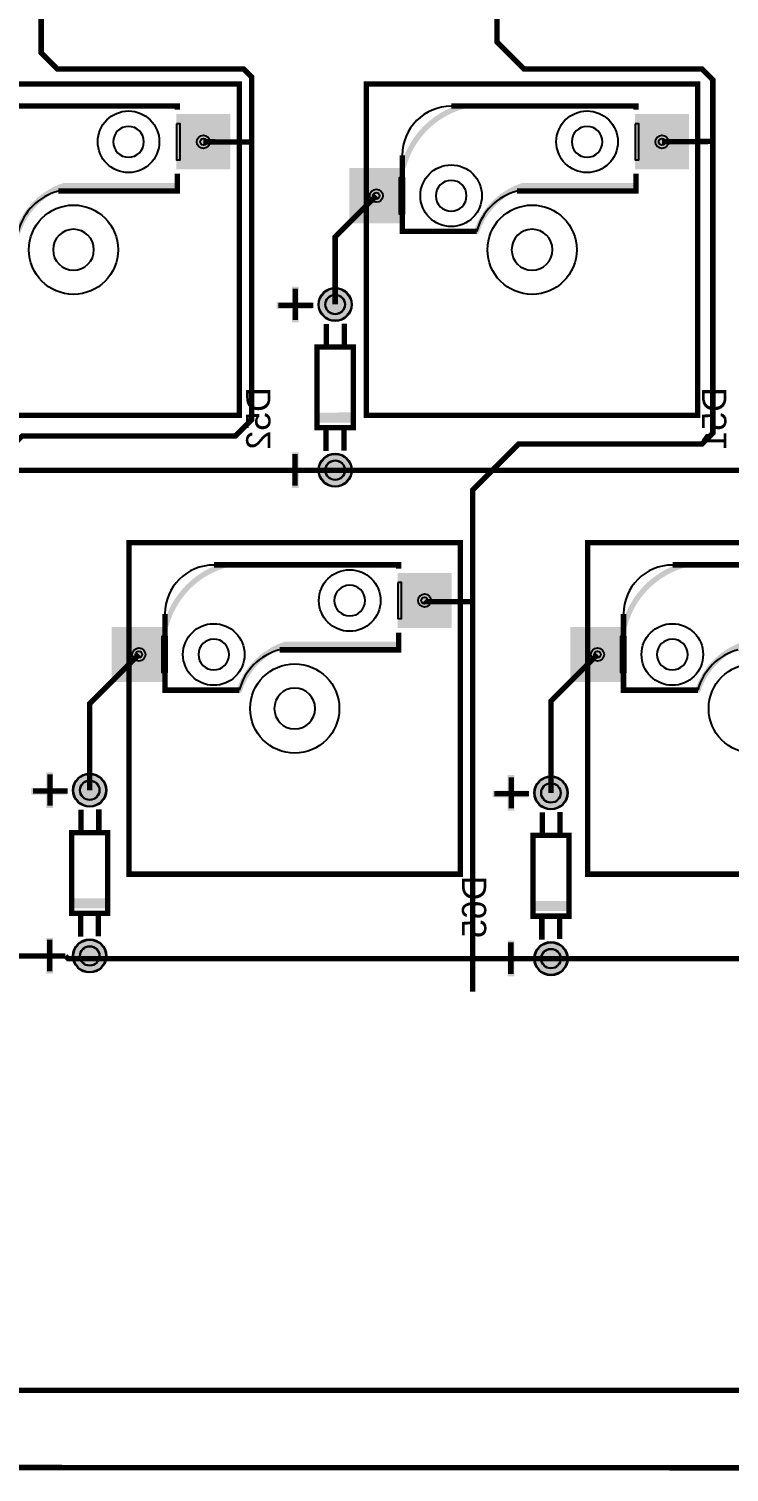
# Model space of a CAD drawing. Header units: millimetres. Extents: x -39 to 282, y -369 to -213.
# Drawn here: x 78 to 111, y -368.7 to -300.8 of the extents above; entities that cross this region are included whole.
import ezdxf

# ---------------------------------------------------------------- set-up
doc = ezdxf.new("R2010")
doc.units = ezdxf.units.MM
for name, color, linetype, true_color in [('BoardOutLine', 7, 'Continuous', 0xff00ff), ('BottomLayer', 7, 'Continuous', 0x0000ff), ('BottomPasteMaskLayer', 7, 'Continuous', 0x800000), ('BottomSilkLayer', 7, 'Continuous', 0x66cc33), ('BottomSolderMaskLayer', 7, 'Continuous', 0xaa00ff), ('Document', 7, 'Continuous', 0xffffff), ('Hole', 7, 'Continuous', 0x222222), ('Multi-Layer', 7, 'Continuous', 0xc0c0c0), ('TopLayer', 7, 'Continuous', 0xff0000), ('TopSilkLayer', 7, 'Continuous', 0xffcc00), ('TopSolderMaskLayer', 7, 'Continuous', 0x800080)]:
    doc.layers.add(name, color=color, linetype=linetype, true_color=true_color)
doc.styles.get("Standard").update_dxf_attribs({"font": 'arial.ttf'})

msp = doc.modelspace()

# ---------------------------------------------------------------- hatches: boundary and pattern name
at = {"layer": 'BottomLayer'}
for points in [[(85.002, -304.796), (87.502, -304.796), (87.502, -307.346), (85.002, -307.346)], [(106.592, -304.796), (109.092, -304.796), (109.092, -307.346), (106.592, -307.346)], [(85.152, -305.221), (85.152, -306.921), (86.752, -306.921), (86.752, -305.221), (85.152, -305.221)], [(106.743, -305.221), (106.743, -306.921), (108.343, -306.921), (108.343, -305.221), (106.743, -305.221)], [(93.142, -307.336), (95.642, -307.336), (95.642, -309.886), (93.142, -309.886)], [(93.892, -307.761), (93.892, -309.461), (95.492, -309.461), (95.492, -307.761), (93.892, -307.761)], [(95.416, -326.386), (97.916, -326.386), (97.916, -328.936), (95.416, -328.936)], [(95.566, -326.811), (95.566, -328.511), (97.166, -328.511), (97.166, -326.811), (95.566, -326.811)], [(81.966, -328.926), (84.466, -328.926), (84.466, -331.476), (81.966, -331.476)], [(82.716, -329.351), (82.716, -331.051), (84.316, -331.051), (84.316, -329.351), (82.716, -329.351)], [(103.556, -328.926), (106.056, -328.926), (106.056, -331.476), (103.556, -331.476)], [(104.307, -329.351), (104.307, -331.051), (105.907, -331.051), (105.907, -329.351), (104.307, -329.351)]]:
    msp.add_hatch(color=256, dxfattribs=at).paths.add_polyline_path(points)
at = {"layer": 'BottomPasteMaskLayer'}
for points in [[(85.002, -304.796), (87.502, -304.796), (87.502, -307.346), (85.002, -307.346)], [(106.592, -304.796), (109.092, -304.796), (109.092, -307.346), (106.592, -307.346)], [(93.142, -307.336), (95.642, -307.336), (95.642, -309.886), (93.142, -309.886)], [(95.416, -326.386), (97.916, -326.386), (97.916, -328.936), (95.416, -328.936)], [(81.966, -328.926), (84.466, -328.926), (84.466, -331.476), (81.966, -331.476)], [(103.556, -328.926), (106.056, -328.926), (106.056, -331.476), (103.556, -331.476)]]:
    msp.add_hatch(color=256, dxfattribs=at).paths.add_polyline_path(points)
at = {"layer": 'BottomSilkLayer'}
for points in [[(85.027, -304.264), (77.457, -304.264), (76.907, -304.264), (76.891, -304.265), (76.875, -304.268), (76.859, -304.273), (76.844, -304.281), (76.83, -304.29), (76.818, -304.301), (76.807, -304.313), (76.797, -304.327), (76.79, -304.342), (76.785, -304.358), (76.782, -304.374), (76.78, -304.391), (76.782, -304.407), (76.785, -304.424), (76.79, -304.439), (76.797, -304.454), (76.807, -304.468), (76.818, -304.48), (76.83, -304.491), (76.844, -304.501), (76.859, -304.508), (76.875, -304.513), (76.891, -304.517), (76.907, -304.518), (77.457, -304.518), (85.027, -304.518), (85.044, -304.517), (85.06, -304.513), (85.076, -304.508), (85.091, -304.501), (85.105, -304.491), (85.117, -304.48), (85.128, -304.468), (85.137, -304.454), (85.145, -304.439), (85.15, -304.424), (85.153, -304.407), (85.154, -304.391), (85.153, -304.374), (85.15, -304.358), (85.145, -304.342), (85.137, -304.327), (85.128, -304.313), (85.117, -304.301), (85.105, -304.29), (85.091, -304.281), (85.076, -304.273), (85.06, -304.268), (85.044, -304.265), (85.027, -304.264), (85.027, -304.264)], [(95.677, -307.339), (95.66, -307.338), (95.644, -307.335), (95.628, -307.33), (95.614, -307.322), (95.6, -307.313), (95.587, -307.302), (95.576, -307.29), (95.567, -307.276), (95.56, -307.261), (95.554, -307.245), (95.551, -307.229), (95.55, -307.212), (95.55, -307.212), (95.551, -307.194), (95.555, -307.177), (95.555, -307.177), (95.555, -307.177), (95.555, -307.177), (95.581, -307.087), (95.609, -306.998), (95.639, -306.909), (95.671, -306.821), (95.704, -306.734), (95.74, -306.648), (95.778, -306.562), (95.817, -306.477), (95.859, -306.394), (95.902, -306.311), (95.947, -306.229), (95.995, -306.148), (96.043, -306.068), (96.094, -305.99), (96.146, -305.912), (96.201, -305.836), (96.256, -305.761), (96.314, -305.687), (96.373, -305.615), (96.434, -305.543), (96.496, -305.474), (96.56, -305.405), (96.625, -305.338), (96.692, -305.273), (96.76, -305.209), (96.83, -305.147), (96.901, -305.086), (96.974, -305.027), (97.048, -304.97), (97.123, -304.914), (97.199, -304.86), (97.276, -304.807), (97.355, -304.757), (97.435, -304.708), (97.516, -304.661), (97.597, -304.615), (97.68, -304.572), (97.764, -304.531), (97.849, -304.491), (97.934, -304.453), (98.021, -304.418), (98.108, -304.384), (98.196, -304.352), (98.285, -304.322), (98.374, -304.294), (98.464, -304.268), (98.464, -304.268), (98.464, -304.268), (98.464, -304.268), (98.481, -304.265), (98.499, -304.263), (98.499, -304.263), (98.499, -304.263), (98.516, -304.264), (98.532, -304.268), (98.548, -304.273), (98.563, -304.28), (98.576, -304.29), (98.589, -304.301), (98.6, -304.313), (98.609, -304.327), (98.616, -304.342), (98.622, -304.357), (98.625, -304.374), (98.626, -304.39), (98.626, -304.39), (98.625, -304.407), (98.622, -304.423), (98.616, -304.439), (98.609, -304.454), (98.6, -304.468), (98.589, -304.48), (98.576, -304.491), (98.562, -304.501), (98.547, -304.508), (98.531, -304.513), (98.531, -304.513), (98.531, -304.513), (98.531, -304.513), (98.445, -304.538), (98.359, -304.565), (98.274, -304.594), (98.19, -304.624), (98.106, -304.657), (98.023, -304.691), (97.941, -304.728), (97.86, -304.766), (97.78, -304.806), (97.701, -304.848), (97.622, -304.892), (97.545, -304.938), (97.469, -304.985), (97.393, -305.034), (97.319, -305.085), (97.247, -305.138), (97.175, -305.192), (97.105, -305.248), (97.036, -305.305), (96.968, -305.364), (96.902, -305.424), (96.837, -305.486), (96.773, -305.55), (96.711, -305.615), (96.651, -305.681), (96.592, -305.749), (96.534, -305.818), (96.479, -305.888), (96.424, -305.96), (96.372, -306.033), (96.321, -306.107), (96.272, -306.182), (96.225, -306.258), (96.179, -306.335), (96.135, -306.414), (96.093, -306.493), (96.053, -306.573), (96.015, -306.655), (95.978, -306.737), (95.944, -306.82), (95.911, -306.903), (95.88, -306.988), (95.852, -307.073), (95.825, -307.158), (95.8, -307.245), (95.8, -307.245), (95.8, -307.245), (95.8, -307.245), (95.8, -307.245), (95.795, -307.26), (95.787, -307.275), (95.778, -307.289), (95.767, -307.302), (95.755, -307.313), (95.741, -307.322), (95.726, -307.33), (95.71, -307.335), (95.694, -307.338), (95.677, -307.339), (95.677, -307.339), (95.677, -307.339), (95.677, -307.339)], [(106.617, -304.264), (99.047, -304.264), (98.498, -304.264), (98.481, -304.265), (98.465, -304.268), (98.449, -304.273), (98.434, -304.281), (98.42, -304.29), (98.408, -304.301), (98.397, -304.313), (98.388, -304.327), (98.38, -304.342), (98.375, -304.358), (98.372, -304.374), (98.371, -304.391), (98.372, -304.407), (98.375, -304.424), (98.38, -304.439), (98.388, -304.454), (98.397, -304.468), (98.408, -304.48), (98.42, -304.491), (98.434, -304.501), (98.449, -304.508), (98.465, -304.513), (98.481, -304.517), (98.498, -304.518), (99.047, -304.518), (106.617, -304.518), (106.634, -304.517), (106.65, -304.513), (106.666, -304.508), (106.681, -304.501), (106.695, -304.491), (106.707, -304.48), (106.718, -304.468), (106.727, -304.454), (106.735, -304.439), (106.74, -304.424), (106.743, -304.407), (106.744, -304.391), (106.743, -304.374), (106.74, -304.358), (106.735, -304.342), (106.727, -304.327), (106.718, -304.313), (106.707, -304.301), (106.695, -304.29), (106.681, -304.281), (106.666, -304.273), (106.65, -304.268), (106.634, -304.265), (106.617, -304.264), (106.617, -304.264)], [(77.527, -310.42), (77.51, -310.419), (77.494, -310.416), (77.478, -310.411), (77.463, -310.403), (77.449, -310.394), (77.437, -310.383), (77.426, -310.371), (77.417, -310.357), (77.409, -310.342), (77.404, -310.326), (77.401, -310.31), (77.4, -310.293), (77.4, -310.293), (77.4, -310.293), (77.402, -310.271), (77.407, -310.25), (77.407, -310.25), (77.407, -310.25), (77.407, -310.25), (77.407, -310.25), (77.435, -310.169), (77.466, -310.089), (77.498, -310.009), (77.532, -309.93), (77.568, -309.852), (77.606, -309.775), (77.646, -309.699), (77.688, -309.623), (77.731, -309.549), (77.777, -309.476), (77.824, -309.404), (77.873, -309.333), (77.923, -309.264), (77.975, -309.195), (78.029, -309.128), (78.085, -309.062), (78.142, -308.998), (78.2, -308.935), (78.26, -308.873), (78.322, -308.813), (78.385, -308.755), (78.449, -308.698), (78.515, -308.642), (78.582, -308.589), (78.65, -308.536), (78.72, -308.486), (78.791, -308.437), (78.863, -308.39), (78.936, -308.345), (79.01, -308.301), (79.085, -308.26), (79.162, -308.22), (79.239, -308.182), (79.317, -308.146), (79.396, -308.111), (79.475, -308.079), (79.556, -308.049), (79.637, -308.02), (79.637, -308.02), (79.637, -308.02), (79.637, -308.02), (79.657, -308.015), (79.678, -308.013), (79.678, -308.013), (79.695, -308.015), (79.711, -308.018), (79.727, -308.023), (79.742, -308.03), (79.756, -308.04), (79.768, -308.051), (79.779, -308.063), (79.788, -308.077), (79.796, -308.092), (79.801, -308.108), (79.804, -308.124), (79.805, -308.14), (79.805, -308.14), (79.804, -308.158), (79.8, -308.175), (79.794, -308.192), (79.786, -308.208), (79.776, -308.222), (79.763, -308.235), (79.75, -308.246), (79.734, -308.254), (79.718, -308.261), (79.718, -308.261), (79.718, -308.261), (79.718, -308.261), (79.718, -308.261), (79.64, -308.288), (79.564, -308.317), (79.488, -308.348), (79.413, -308.381), (79.338, -308.416), (79.265, -308.452), (79.192, -308.49), (79.121, -308.53), (79.05, -308.572), (78.981, -308.616), (78.913, -308.661), (78.845, -308.708), (78.78, -308.757), (78.715, -308.807), (78.651, -308.859), (78.589, -308.913), (78.528, -308.968), (78.469, -309.024), (78.411, -309.082), (78.354, -309.142), (78.299, -309.202), (78.246, -309.265), (78.194, -309.328), (78.144, -309.393), (78.095, -309.459), (78.048, -309.526), (78.003, -309.594), (77.959, -309.664), (77.917, -309.734), (77.877, -309.806), (77.839, -309.878), (77.802, -309.952), (77.768, -310.026), (77.735, -310.101), (77.704, -310.177), (77.675, -310.254), (77.648, -310.331), (77.648, -310.331), (77.648, -310.331), (77.648, -310.331), (77.642, -310.346), (77.634, -310.36), (77.625, -310.373), (77.614, -310.385), (77.602, -310.396), (77.588, -310.404), (77.574, -310.411), (77.558, -310.416), (77.543, -310.419), (77.527, -310.42), (77.527, -310.42), (77.527, -310.42)], [(79.677, -308.268), (80.717, -308.268), (85.027, -308.268), (85.044, -308.267), (85.06, -308.263), (85.076, -308.258), (85.091, -308.251), (85.105, -308.242), (85.117, -308.231), (85.128, -308.218), (85.137, -308.204), (85.145, -308.189), (85.15, -308.174), (85.153, -308.157), (85.154, -308.141), (85.153, -308.124), (85.15, -308.108), (85.145, -308.092), (85.137, -308.077), (85.128, -308.063), (85.117, -308.051), (85.105, -308.04), (85.091, -308.031), (85.076, -308.023), (85.06, -308.018), (85.044, -308.015), (85.027, -308.014), (80.717, -308.014), (79.677, -308.014), (79.661, -308.015), (79.645, -308.018), (79.629, -308.023), (79.614, -308.031), (79.6, -308.04), (79.588, -308.051), (79.577, -308.063), (79.567, -308.077), (79.56, -308.092), (79.555, -308.108), (79.552, -308.124), (79.55, -308.141), (79.552, -308.157), (79.555, -308.174), (79.56, -308.189), (79.567, -308.204), (79.577, -308.218), (79.588, -308.231), (79.6, -308.242), (79.614, -308.251), (79.629, -308.258), (79.645, -308.263), (79.661, -308.267), (79.677, -308.268), (79.677, -308.268)], [(99.117, -310.42), (99.1, -310.419), (99.084, -310.416), (99.068, -310.411), (99.053, -310.403), (99.039, -310.394), (99.027, -310.383), (99.016, -310.371), (99.007, -310.357), (98.999, -310.342), (98.994, -310.326), (98.991, -310.31), (98.99, -310.293), (98.99, -310.293), (98.99, -310.293), (98.992, -310.271), (98.997, -310.25), (98.997, -310.25), (98.997, -310.25), (98.997, -310.25), (98.997, -310.25), (99.026, -310.169), (99.056, -310.089), (99.088, -310.009), (99.122, -309.93), (99.158, -309.852), (99.196, -309.775), (99.236, -309.699), (99.278, -309.623), (99.322, -309.549), (99.367, -309.476), (99.414, -309.404), (99.463, -309.333), (99.513, -309.264), (99.565, -309.195), (99.619, -309.128), (99.675, -309.062), (99.732, -308.998), (99.79, -308.935), (99.85, -308.873), (99.912, -308.813), (99.975, -308.755), (100.039, -308.698), (100.105, -308.642), (100.172, -308.589), (100.24, -308.536), (100.31, -308.486), (100.381, -308.437), (100.453, -308.39), (100.526, -308.345), (100.6, -308.301), (100.675, -308.26), (100.752, -308.22), (100.829, -308.182), (100.907, -308.146), (100.986, -308.111), (101.065, -308.079), (101.146, -308.049), (101.227, -308.02), (101.227, -308.02), (101.227, -308.02), (101.227, -308.02), (101.247, -308.015), (101.268, -308.013), (101.268, -308.013), (101.285, -308.015), (101.301, -308.018), (101.317, -308.023), (101.332, -308.03), (101.346, -308.04), (101.358, -308.051), (101.369, -308.063), (101.378, -308.077), (101.386, -308.092), (101.391, -308.108), (101.394, -308.124), (101.395, -308.14), (101.395, -308.14), (101.394, -308.158), (101.39, -308.175), (101.384, -308.192), (101.376, -308.208), (101.366, -308.222), (101.353, -308.235), (101.34, -308.246), (101.324, -308.254), (101.308, -308.261), (101.308, -308.261), (101.308, -308.261), (101.308, -308.261), (101.308, -308.261), (101.231, -308.288), (101.154, -308.317), (101.078, -308.348), (101.003, -308.381), (100.928, -308.416), (100.855, -308.452), (100.782, -308.49), (100.711, -308.53), (100.64, -308.572), (100.571, -308.616), (100.503, -308.661), (100.436, -308.708), (100.37, -308.757), (100.305, -308.807), (100.241, -308.859), (100.179, -308.913), (100.118, -308.968), (100.059, -309.024), (100.001, -309.082), (99.944, -309.142), (99.889, -309.202), (99.836, -309.265), (99.784, -309.328), (99.734, -309.393), (99.685, -309.459), (99.638, -309.526), (99.593, -309.594), (99.549, -309.664), (99.507, -309.734), (99.467, -309.806), (99.429, -309.878), (99.392, -309.952), (99.358, -310.026), (99.325, -310.101), (99.294, -310.177), (99.265, -310.254), (99.238, -310.331), (99.238, -310.331), (99.238, -310.331), (99.238, -310.331), (99.232, -310.346), (99.224, -310.36), (99.215, -310.373), (99.204, -310.385), (99.192, -310.396), (99.178, -310.404), (99.164, -310.411), (99.149, -310.416), (99.133, -310.419), (99.117, -310.42), (99.117, -310.42), (99.117, -310.42)], [(101.267, -308.268), (102.307, -308.268), (106.617, -308.268), (106.634, -308.267), (106.65, -308.263), (106.666, -308.258), (106.681, -308.251), (106.695, -308.242), (106.707, -308.231), (106.718, -308.218), (106.727, -308.204), (106.735, -308.189), (106.74, -308.174), (106.743, -308.157), (106.744, -308.141), (106.743, -308.124), (106.74, -308.108), (106.735, -308.092), (106.727, -308.077), (106.718, -308.063), (106.707, -308.051), (106.695, -308.04), (106.681, -308.031), (106.666, -308.023), (106.65, -308.018), (106.634, -308.015), (106.617, -308.014), (102.307, -308.014), (101.267, -308.014), (101.251, -308.015), (101.235, -308.018), (101.219, -308.023), (101.204, -308.031), (101.19, -308.04), (101.178, -308.051), (101.167, -308.063), (101.158, -308.077), (101.15, -308.092), (101.145, -308.108), (101.142, -308.124), (101.14, -308.141), (101.142, -308.157), (101.145, -308.174), (101.15, -308.189), (101.158, -308.204), (101.167, -308.218), (101.178, -308.231), (101.19, -308.242), (101.204, -308.251), (101.219, -308.258), (101.235, -308.263), (101.251, -308.267), (101.267, -308.268), (101.267, -308.268)], [(95.618, -310.418), (99.118, -310.418), (99.134, -310.417), (99.15, -310.413), (99.166, -310.408), (99.181, -310.401), (99.195, -310.391), (99.207, -310.38), (99.218, -310.368), (99.228, -310.354), (99.235, -310.339), (99.24, -310.324), (99.243, -310.307), (99.245, -310.291), (99.243, -310.274), (99.24, -310.258), (99.235, -310.242), (99.228, -310.227), (99.218, -310.213), (99.207, -310.201), (99.195, -310.19), (99.181, -310.181), (99.166, -310.173), (99.15, -310.168), (99.134, -310.165), (99.118, -310.164), (95.618, -310.164), (95.601, -310.165), (95.585, -310.168), (95.569, -310.173), (95.554, -310.181), (95.54, -310.19), (95.528, -310.201), (95.517, -310.213), (95.508, -310.227), (95.5, -310.242), (95.495, -310.258), (95.492, -310.274), (95.491, -310.291), (95.492, -310.307), (95.495, -310.324), (95.5, -310.339), (95.508, -310.354), (95.517, -310.368), (95.528, -310.38), (95.54, -310.391), (95.554, -310.401), (95.569, -310.408), (95.585, -310.413), (95.601, -310.417), (95.618, -310.418), (95.618, -310.418)], [(91.606, -318.818), (91.606, -319.278), (91.596, -319.288), (93.276, -319.288), (93.306, -319.258), (93.306, -318.848), (93.306, -318.808)], [(84.501, -328.929), (84.484, -328.928), (84.468, -328.925), (84.452, -328.92), (84.438, -328.912), (84.424, -328.903), (84.411, -328.892), (84.4, -328.88), (84.391, -328.866), (84.384, -328.851), (84.378, -328.835), (84.375, -328.819), (84.374, -328.802), (84.374, -328.802), (84.375, -328.785), (84.379, -328.767), (84.379, -328.767), (84.379, -328.767), (84.379, -328.767), (84.405, -328.677), (84.433, -328.588), (84.463, -328.499), (84.494, -328.411), (84.528, -328.324), (84.564, -328.238), (84.602, -328.152), (84.641, -328.067), (84.683, -327.984), (84.726, -327.901), (84.771, -327.819), (84.819, -327.738), (84.867, -327.658), (84.918, -327.58), (84.97, -327.502), (85.024, -327.426), (85.08, -327.351), (85.138, -327.277), (85.197, -327.205), (85.258, -327.133), (85.32, -327.064), (85.384, -326.995), (85.449, -326.928), (85.516, -326.863), (85.584, -326.799), (85.654, -326.737), (85.725, -326.676), (85.798, -326.617), (85.871, -326.56), (85.947, -326.504), (86.023, -326.45), (86.1, -326.397), (86.179, -326.347), (86.259, -326.298), (86.34, -326.251), (86.421, -326.206), (86.504, -326.162), (86.588, -326.121), (86.673, -326.081), (86.758, -326.043), (86.845, -326.008), (86.932, -325.974), (87.02, -325.942), (87.109, -325.912), (87.198, -325.884), (87.288, -325.858), (87.288, -325.858), (87.288, -325.858), (87.288, -325.858), (87.305, -325.855), (87.323, -325.853), (87.323, -325.853), (87.323, -325.853), (87.34, -325.854), (87.356, -325.858), (87.372, -325.863), (87.387, -325.87), (87.4, -325.88), (87.413, -325.891), (87.424, -325.903), (87.433, -325.917), (87.44, -325.932), (87.446, -325.948), (87.449, -325.964), (87.45, -325.98), (87.45, -325.98), (87.449, -325.997), (87.446, -326.013), (87.44, -326.029), (87.433, -326.044), (87.424, -326.058), (87.413, -326.07), (87.4, -326.081), (87.386, -326.091), (87.371, -326.098), (87.355, -326.103), (87.355, -326.103), (87.355, -326.103), (87.355, -326.103), (87.269, -326.128), (87.183, -326.155), (87.098, -326.184), (87.014, -326.214), (86.93, -326.247), (86.847, -326.281), (86.765, -326.318), (86.684, -326.356), (86.604, -326.396), (86.525, -326.438), (86.446, -326.482), (86.369, -326.528), (86.293, -326.575), (86.217, -326.624), (86.143, -326.675), (86.071, -326.728), (85.999, -326.782), (85.929, -326.838), (85.86, -326.895), (85.792, -326.954), (85.726, -327.014), (85.661, -327.076), (85.597, -327.14), (85.535, -327.205), (85.475, -327.271), (85.416, -327.339), (85.358, -327.408), (85.303, -327.478), (85.248, -327.55), (85.196, -327.623), (85.145, -327.697), (85.096, -327.772), (85.049, -327.848), (85.003, -327.925), (84.959, -328.004), (84.917, -328.083), (84.877, -328.163), (84.839, -328.245), (84.802, -328.327), (84.768, -328.41), (84.735, -328.493), (84.704, -328.578), (84.676, -328.663), (84.649, -328.748), (84.624, -328.835), (84.624, -328.835), (84.624, -328.835), (84.624, -328.835), (84.624, -328.835), (84.619, -328.85), (84.611, -328.865), (84.602, -328.879), (84.591, -328.892), (84.579, -328.903), (84.565, -328.912), (84.55, -328.92), (84.534, -328.925), (84.518, -328.928), (84.501, -328.929), (84.501, -328.929), (84.501, -328.929), (84.501, -328.929)], [(95.441, -325.854), (87.871, -325.854), (87.321, -325.854), (87.305, -325.855), (87.289, -325.858), (87.273, -325.863), (87.258, -325.871), (87.244, -325.88), (87.232, -325.891), (87.221, -325.903), (87.212, -325.917), (87.204, -325.932), (87.199, -325.948), (87.196, -325.964), (87.194, -325.981), (87.196, -325.997), (87.199, -326.014), (87.204, -326.029), (87.212, -326.044), (87.221, -326.058), (87.232, -326.07), (87.244, -326.081), (87.258, -326.091), (87.273, -326.098), (87.289, -326.103), (87.305, -326.107), (87.321, -326.108), (87.871, -326.108), (95.441, -326.108), (95.458, -326.107), (95.474, -326.103), (95.49, -326.098), (95.505, -326.091), (95.519, -326.081), (95.531, -326.07), (95.542, -326.058), (95.551, -326.044), (95.559, -326.029), (95.564, -326.014), (95.567, -325.997), (95.568, -325.981), (95.567, -325.964), (95.564, -325.948), (95.559, -325.932), (95.551, -325.917), (95.542, -325.903), (95.531, -325.891), (95.519, -325.88), (95.505, -325.871), (95.49, -325.863), (95.474, -325.858), (95.458, -325.855), (95.441, -325.854), (95.441, -325.854)], [(106.091, -328.929), (106.075, -328.928), (106.058, -328.925), (106.042, -328.92), (106.028, -328.912), (106.014, -328.903), (106.001, -328.892), (105.99, -328.88), (105.981, -328.866), (105.974, -328.851), (105.968, -328.835), (105.965, -328.819), (105.964, -328.802), (105.964, -328.802), (105.965, -328.785), (105.969, -328.767), (105.969, -328.767), (105.969, -328.767), (105.969, -328.767), (105.995, -328.677), (106.023, -328.588), (106.053, -328.499), (106.085, -328.411), (106.118, -328.324), (106.154, -328.238), (106.192, -328.152), (106.231, -328.067), (106.273, -327.984), (106.316, -327.901), (106.362, -327.819), (106.409, -327.738), (106.457, -327.658), (106.508, -327.58), (106.56, -327.502), (106.615, -327.426), (106.67, -327.351), (106.728, -327.277), (106.787, -327.205), (106.848, -327.133), (106.91, -327.064), (106.974, -326.995), (107.039, -326.928), (107.106, -326.863), (107.174, -326.799), (107.244, -326.737), (107.315, -326.676), (107.388, -326.617), (107.462, -326.56), (107.537, -326.504), (107.613, -326.45), (107.69, -326.397), (107.769, -326.347), (107.849, -326.298), (107.93, -326.251), (108.011, -326.206), (108.094, -326.162), (108.178, -326.121), (108.263, -326.081), (108.348, -326.043), (108.435, -326.008), (108.522, -325.974), (108.61, -325.942), (108.699, -325.912), (108.788, -325.884), (108.878, -325.858), (108.878, -325.858), (108.878, -325.858), (108.878, -325.858), (108.895, -325.855), (108.913, -325.853), (108.913, -325.853), (108.913, -325.853), (108.93, -325.854), (108.946, -325.858), (108.962, -325.863), (108.977, -325.87), (108.99, -325.88), (109.003, -325.891), (109.014, -325.903), (109.023, -325.917), (109.03, -325.932), (109.036, -325.948), (109.039, -325.964), (109.04, -325.98), (109.04, -325.98), (109.039, -325.997), (109.036, -326.013), (109.03, -326.029), (109.023, -326.044), (109.014, -326.058), (109.003, -326.07), (108.99, -326.081), (108.976, -326.091), (108.961, -326.098), (108.945, -326.103), (108.945, -326.103), (108.945, -326.103), (108.945, -326.103), (108.859, -326.128), (108.773, -326.155), (108.688, -326.184), (108.604, -326.214), (108.52, -326.247), (108.437, -326.281), (108.355, -326.318), (108.274, -326.356), (108.194, -326.396), (108.115, -326.438), (108.036, -326.482), (107.959, -326.528), (107.883, -326.575), (107.807, -326.624), (107.733, -326.675), (107.661, -326.728), (107.589, -326.782), (107.519, -326.838), (107.45, -326.895), (107.382, -326.954), (107.316, -327.014), (107.251, -327.076), (107.187, -327.14), (107.125, -327.205), (107.065, -327.271), (107.006, -327.339), (106.948, -327.408), (106.893, -327.478), (106.838, -327.55), (106.786, -327.623), (106.735, -327.697), (106.686, -327.772), (106.639, -327.848), (106.593, -327.925), (106.549, -328.004), (106.507, -328.083), (106.467, -328.163), (106.429, -328.245), (106.392, -328.327), (106.358, -328.41), (106.325, -328.493), (106.294, -328.578), (106.266, -328.663), (106.239, -328.748), (106.214, -328.835), (106.214, -328.835), (106.214, -328.835), (106.214, -328.835), (106.214, -328.835), (106.209, -328.85), (106.201, -328.865), (106.192, -328.879), (106.181, -328.892), (106.169, -328.903), (106.155, -328.912), (106.14, -328.92), (106.124, -328.925), (106.108, -328.928), (106.091, -328.929), (106.091, -328.929), (106.091, -328.929), (106.091, -328.929)], [(117.031, -325.854), (109.462, -325.854), (108.912, -325.854), (108.895, -325.855), (108.879, -325.858), (108.863, -325.863), (108.848, -325.871), (108.834, -325.88), (108.822, -325.891), (108.811, -325.903), (108.802, -325.917), (108.794, -325.932), (108.789, -325.948), (108.786, -325.964), (108.785, -325.981), (108.786, -325.997), (108.789, -326.014), (108.794, -326.029), (108.802, -326.044), (108.811, -326.058), (108.822, -326.07), (108.834, -326.081), (108.848, -326.091), (108.863, -326.098), (108.879, -326.103), (108.895, -326.107), (108.912, -326.108), (109.462, -326.108), (117.031, -326.108), (117.048, -326.107), (117.064, -326.103), (117.08, -326.098), (117.095, -326.091), (117.109, -326.081), (117.121, -326.07), (117.132, -326.058), (117.141, -326.044), (117.149, -326.029), (117.154, -326.014), (117.157, -325.997), (117.158, -325.981), (117.157, -325.964), (117.154, -325.948), (117.149, -325.932), (117.141, -325.917), (117.132, -325.903), (117.121, -325.891), (117.109, -325.88), (117.095, -325.871), (117.08, -325.863), (117.064, -325.858), (117.048, -325.855), (117.031, -325.854), (117.031, -325.854)], [(87.941, -332.01), (87.924, -332.009), (87.908, -332.006), (87.892, -332.001), (87.877, -331.993), (87.863, -331.984), (87.851, -331.973), (87.84, -331.961), (87.831, -331.947), (87.823, -331.932), (87.818, -331.916), (87.815, -331.9), (87.814, -331.883), (87.814, -331.883), (87.814, -331.883), (87.816, -331.862), (87.821, -331.84), (87.821, -331.84), (87.821, -331.84), (87.821, -331.84), (87.821, -331.84), (87.849, -331.759), (87.88, -331.679), (87.912, -331.599), (87.946, -331.52), (87.982, -331.442), (88.02, -331.365), (88.06, -331.289), (88.102, -331.213), (88.145, -331.139), (88.191, -331.066), (88.238, -330.994), (88.287, -330.923), (88.337, -330.854), (88.389, -330.785), (88.443, -330.718), (88.499, -330.652), (88.556, -330.588), (88.614, -330.525), (88.674, -330.464), (88.736, -330.403), (88.799, -330.345), (88.863, -330.288), (88.929, -330.232), (88.996, -330.179), (89.064, -330.126), (89.134, -330.076), (89.205, -330.027), (89.277, -329.98), (89.35, -329.935), (89.424, -329.891), (89.499, -329.85), (89.576, -329.81), (89.653, -329.772), (89.731, -329.736), (89.81, -329.701), (89.889, -329.669), (89.97, -329.639), (90.051, -329.61), (90.051, -329.61), (90.051, -329.61), (90.051, -329.61), (90.071, -329.605), (90.092, -329.603), (90.092, -329.603), (90.109, -329.605), (90.125, -329.608), (90.141, -329.613), (90.156, -329.62), (90.17, -329.63), (90.182, -329.641), (90.193, -329.653), (90.202, -329.667), (90.21, -329.682), (90.215, -329.698), (90.218, -329.714), (90.219, -329.73), (90.219, -329.73), (90.218, -329.748), (90.214, -329.765), (90.208, -329.782), (90.2, -329.798), (90.19, -329.812), (90.177, -329.825), (90.164, -329.836), (90.148, -329.844), (90.132, -329.851), (90.132, -329.851), (90.132, -329.851), (90.132, -329.851), (90.132, -329.851), (90.054, -329.878), (89.978, -329.907), (89.902, -329.938), (89.827, -329.971), (89.752, -330.006), (89.679, -330.042), (89.606, -330.08), (89.535, -330.12), (89.464, -330.162), (89.395, -330.206), (89.327, -330.251), (89.26, -330.298), (89.194, -330.347), (89.129, -330.397), (89.065, -330.449), (89.003, -330.503), (88.942, -330.558), (88.883, -330.614), (88.825, -330.672), (88.768, -330.732), (88.713, -330.792), (88.66, -330.855), (88.608, -330.918), (88.558, -330.983), (88.509, -331.049), (88.462, -331.116), (88.417, -331.184), (88.373, -331.254), (88.331, -331.324), (88.291, -331.396), (88.253, -331.468), (88.216, -331.542), (88.182, -331.616), (88.149, -331.691), (88.118, -331.767), (88.089, -331.844), (88.062, -331.921), (88.062, -331.921), (88.062, -331.921), (88.062, -331.921), (88.056, -331.936), (88.048, -331.95), (88.039, -331.963), (88.028, -331.975), (88.016, -331.986), (88.002, -331.994), (87.988, -332.001), (87.972, -332.006), (87.957, -332.009), (87.941, -332.01), (87.941, -332.01), (87.941, -332.01)], [(90.091, -329.858), (91.131, -329.858), (95.441, -329.858), (95.458, -329.857), (95.474, -329.854), (95.49, -329.848), (95.505, -329.841), (95.519, -329.832), (95.531, -329.821), (95.542, -329.808), (95.551, -329.794), (95.559, -329.779), (95.564, -329.764), (95.567, -329.747), (95.568, -329.731), (95.567, -329.714), (95.564, -329.698), (95.559, -329.682), (95.551, -329.667), (95.542, -329.654), (95.531, -329.641), (95.519, -329.63), (95.505, -329.621), (95.49, -329.614), (95.474, -329.608), (95.458, -329.605), (95.441, -329.604), (91.131, -329.604), (90.091, -329.604), (90.075, -329.605), (90.059, -329.608), (90.043, -329.614), (90.028, -329.621), (90.014, -329.63), (90.002, -329.641), (89.991, -329.654), (89.981, -329.667), (89.974, -329.682), (89.969, -329.698), (89.966, -329.714), (89.964, -329.731), (89.966, -329.747), (89.969, -329.764), (89.974, -329.779), (89.981, -329.794), (89.991, -329.808), (90.002, -329.821), (90.014, -329.832), (90.028, -329.841), (90.043, -329.848), (90.059, -329.854), (90.075, -329.857), (90.091, -329.858), (90.091, -329.858)], [(109.531, -332.01), (109.514, -332.009), (109.498, -332.006), (109.482, -332.001), (109.467, -331.993), (109.453, -331.984), (109.441, -331.973), (109.43, -331.961), (109.421, -331.947), (109.413, -331.932), (109.408, -331.916), (109.405, -331.9), (109.404, -331.883), (109.404, -331.883), (109.404, -331.883), (109.406, -331.862), (109.411, -331.84), (109.411, -331.84), (109.411, -331.84), (109.411, -331.84), (109.411, -331.84), (109.44, -331.759), (109.47, -331.679), (109.502, -331.599), (109.536, -331.52), (109.572, -331.442), (109.61, -331.365), (109.65, -331.289), (109.692, -331.213), (109.736, -331.139), (109.781, -331.066), (109.828, -330.994), (109.877, -330.923), (109.927, -330.854), (109.979, -330.785), (110.033, -330.718), (110.089, -330.652), (110.146, -330.588), (110.204, -330.525), (110.264, -330.464), (110.326, -330.403), (110.389, -330.345), (110.453, -330.288), (110.519, -330.232), (110.586, -330.179), (110.654, -330.126), (110.724, -330.076), (110.795, -330.027), (110.867, -329.98), (110.94, -329.935), (111.014, -329.891), (111.089, -329.85), (111.166, -329.81), (111.243, -329.772), (111.321, -329.736), (111.4, -329.701), (111.479, -329.669), (111.56, -329.639), (111.641, -329.61), (111.641, -329.61), (111.641, -329.61), (111.641, -329.61), (111.661, -329.605), (111.682, -329.603), (111.682, -329.603), (111.699, -329.605), (111.715, -329.608), (111.731, -329.613), (111.746, -329.62), (111.76, -329.63), (111.772, -329.641), (111.783, -329.653), (111.792, -329.667), (111.8, -329.682), (111.805, -329.698), (111.808, -329.714), (111.809, -329.73), (111.809, -329.73), (111.808, -329.748), (111.804, -329.765), (111.798, -329.782), (111.79, -329.798), (111.78, -329.812), (111.767, -329.825), (111.754, -329.836), (111.738, -329.844), (111.722, -329.851), (111.722, -329.851), (111.722, -329.851), (111.722, -329.851), (111.722, -329.851), (111.645, -329.878), (111.568, -329.907), (111.492, -329.938), (111.417, -329.971), (111.342, -330.006), (111.269, -330.042), (111.196, -330.08), (111.125, -330.12), (111.054, -330.162), (110.985, -330.206), (110.917, -330.251), (110.85, -330.298), (110.784, -330.347), (110.719, -330.397), (110.655, -330.449), (110.593, -330.503), (110.532, -330.558), (110.473, -330.614), (110.415, -330.672), (110.359, -330.732), (110.303, -330.792), (110.25, -330.855), (110.198, -330.918), (110.148, -330.983), (110.099, -331.049), (110.052, -331.116), (110.007, -331.184), (109.963, -331.254), (109.921, -331.324), (109.881, -331.396), (109.843, -331.468), (109.806, -331.542), (109.772, -331.616), (109.739, -331.691), (109.708, -331.767), (109.679, -331.844), (109.652, -331.921), (109.652, -331.921), (109.652, -331.921), (109.652, -331.921), (109.646, -331.936), (109.639, -331.95), (109.629, -331.963), (109.618, -331.975), (109.606, -331.986), (109.592, -331.994), (109.578, -332.001), (109.563, -332.006), (109.547, -332.009), (109.531, -332.01), (109.531, -332.01), (109.531, -332.01)], [(84.441, -332.008), (87.942, -332.008), (87.958, -332.007), (87.974, -332.003), (87.99, -331.998), (88.005, -331.991), (88.019, -331.981), (88.031, -331.971), (88.042, -331.958), (88.051, -331.944), (88.059, -331.929), (88.064, -331.914), (88.067, -331.897), (88.069, -331.881), (88.067, -331.864), (88.064, -331.848), (88.059, -331.832), (88.051, -331.817), (88.042, -331.803), (88.031, -331.791), (88.019, -331.78), (88.005, -331.771), (87.99, -331.763), (87.974, -331.758), (87.958, -331.755), (87.942, -331.754), (84.441, -331.754), (84.425, -331.755), (84.409, -331.758), (84.393, -331.763), (84.378, -331.771), (84.364, -331.78), (84.352, -331.791), (84.341, -331.803), (84.331, -331.817), (84.324, -331.832), (84.319, -331.848), (84.316, -331.864), (84.314, -331.881), (84.316, -331.897), (84.319, -331.914), (84.324, -331.929), (84.331, -331.944), (84.341, -331.958), (84.352, -331.971), (84.364, -331.981), (84.378, -331.991), (84.393, -331.998), (84.409, -332.003), (84.425, -332.007), (84.441, -332.008), (84.441, -332.008)], [(106.032, -332.008), (109.532, -332.008), (109.548, -332.007), (109.564, -332.003), (109.58, -331.998), (109.595, -331.991), (109.609, -331.981), (109.621, -331.971), (109.632, -331.958), (109.642, -331.944), (109.649, -331.929), (109.654, -331.914), (109.657, -331.897), (109.659, -331.881), (109.657, -331.864), (109.654, -331.848), (109.649, -331.832), (109.642, -331.817), (109.632, -331.803), (109.621, -331.791), (109.609, -331.78), (109.595, -331.771), (109.58, -331.763), (109.564, -331.758), (109.548, -331.755), (109.532, -331.754), (106.032, -331.754), (106.015, -331.755), (105.999, -331.758), (105.983, -331.763), (105.968, -331.771), (105.954, -331.78), (105.942, -331.791), (105.931, -331.803), (105.922, -331.817), (105.914, -331.832), (105.909, -331.848), (105.906, -331.864), (105.905, -331.881), (105.906, -331.897), (105.909, -331.914), (105.914, -331.929), (105.922, -331.944), (105.931, -331.958), (105.942, -331.971), (105.954, -331.981), (105.968, -331.991), (105.983, -331.998), (105.999, -332.003), (106.015, -332.007), (106.032, -332.008), (106.032, -332.008)], [(80.049, -341.678), (80.049, -342.138), (80.039, -342.148), (81.719, -342.148), (81.749, -342.118), (81.749, -341.708), (81.749, -341.668)], [(101.766, -341.805), (101.766, -342.265), (101.756, -342.275), (103.436, -342.275), (103.466, -342.245), (103.466, -341.835), (103.466, -341.795)]]:
    msp.add_hatch(color=256, dxfattribs=at).paths.add_polyline_path(points)
at = {"layer": 'BottomSolderMaskLayer'}
for points in [[(84.977, -304.77), (87.527, -304.77), (87.527, -307.371), (84.977, -307.371)], [(106.567, -304.77), (109.117, -304.77), (109.117, -307.371), (106.567, -307.371)], [(93.117, -307.31), (95.668, -307.31), (95.668, -309.911), (93.117, -309.911)], [(91.669, -313.728, 1), (93.243, -313.728, 1)], [(91.669, -321.528, 1), (93.243, -321.528, 1)], [(95.391, -326.36), (97.941, -326.36), (97.941, -328.961), (95.391, -328.961)], [(81.941, -328.9), (84.492, -328.9), (84.492, -331.501), (81.941, -331.501)], [(103.531, -328.9), (106.082, -328.9), (106.082, -331.501), (103.531, -331.501)], [(80.112, -336.588, 1), (81.686, -336.588, 1)], [(101.829, -336.715, 1), (103.403, -336.715, 1)], [(80.112, -344.388, 1), (81.686, -344.388, 1)], [(101.829, -344.515, 1), (103.403, -344.515, 1)]]:
    msp.add_hatch(color=256, dxfattribs=at).paths.add_polyline_path(points)
at = {"layer": 'Document'}
for points in [[(90.736, -312.888), (90.416, -312.888), (90.416, -314.568), (90.736, -314.568)], [(91.384, -313.94), (91.384, -313.62), (89.704, -313.62), (89.704, -313.94)], [(90.736, -320.688), (90.416, -320.688), (90.416, -322.368), (90.736, -322.368)], [(79.179, -335.748), (78.859, -335.748), (78.859, -337.428), (79.179, -337.428)], [(100.896, -335.875), (100.576, -335.875), (100.576, -337.555), (100.896, -337.555)], [(79.827, -336.8), (79.827, -336.48), (78.147, -336.48), (78.147, -336.8)], [(101.544, -336.927), (101.544, -336.607), (99.864, -336.607), (99.864, -336.927)], [(79.179, -343.548), (78.859, -343.548), (78.859, -345.228), (79.179, -345.228)], [(100.896, -343.675), (100.576, -343.675), (100.576, -345.355), (100.896, -345.355)]]:
    msp.add_hatch(color=256, dxfattribs=at).paths.add_polyline_path(points)
at = {"layer": 'Multi-Layer'}
for points in [[(91.694, -313.728, 1), (93.218, -313.728, 1)], [(91.694, -321.528, 1), (93.218, -321.528, 1)], [(80.137, -336.588, 1), (81.661, -336.588, 1)], [(101.854, -336.715, 1), (103.378, -336.715, 1)], [(80.137, -344.388, 1), (81.661, -344.388, 1)], [(101.854, -344.515, 1), (103.378, -344.515, 1)]]:
    msp.add_hatch(color=256, dxfattribs=at).paths.add_polyline_path(points)
at = {"layer": 'TopSolderMaskLayer'}
for points in [[(91.669, -313.728, 1), (93.243, -313.728, 1)], [(91.669, -321.528, 1), (93.243, -321.528, 1)], [(80.112, -336.588, 1), (81.686, -336.588, 1)], [(101.829, -336.715, 1), (103.403, -336.715, 1)], [(80.112, -344.388, 1), (81.686, -344.388, 1)], [(101.829, -344.515, 1), (103.403, -344.515, 1)]]:
    msp.add_hatch(color=256, dxfattribs=at).paths.add_polyline_path(points)

# ---------------------------------------------------------------- linework, layer by layer
at = {"layer": 'BoardOutLine', "const_width": 0.254}
msp.add_lwpolyline([(-38.989, -213.36), (-10.16, -213.36), (282.068, -213.36), (282.068, -368.555), (-4.191, -368.428), (-38.989, -368.428)], dxfattribs=at)
at = {"layer": 'BottomLayer', "const_width": 0.254}
for points in [[(89.916, -321.528), (67.691, -321.528)], [(112.141, -321.528), (89.916, -321.528)], [(79.756, -344.388), (58.547, -344.388), (58.42, -344.515)], [(102.616, -344.515), (79.883, -344.515), (79.756, -344.388)], [(124.841, -344.515), (102.616, -344.515)], [(116.205, -364.835), (37.084, -364.835)]]:
    msp.add_lwpolyline(points, dxfattribs=at)
at = {"layer": 'BottomLayer'}
for centre in [(93.892, -310.291), (82.716, -331.881), (104.306, -331.881)]:
    msp.add_arc(centre, 0.03, 359.90731, 349.70383, dxfattribs=at)
at = {"layer": 'BottomSilkLayer', "const_width": 0.254}
for points in [[(85.027, -304.565), (85.027, -304.391), (76.341, -304.391)], [(106.617, -304.565), (106.617, -304.391), (97.931, -304.391)], [(95.617, -306.704), (95.617, -310.117), (95.617, -310.291), (99.118, -310.291)], [(85.027, -308.141), (85.027, -307.577)], [(106.617, -308.141), (106.617, -307.577)], [(79.427, -308.391), (79.677, -308.391), (80.717, -308.391), (85.027, -308.391), (85.027, -308.141)], [(101.017, -308.391), (101.267, -308.391), (102.308, -308.391), (106.617, -308.391), (106.617, -308.141)], [(90.586, -312.988), (90.586, -314.458)], [(89.786, -313.768), (91.426, -313.768)], [(92.046, -315.668), (92.046, -314.647)], [(92.886, -315.628), (92.886, -314.628)], [(92.026, -319.628), (92.026, -320.628)], [(92.866, -319.588), (92.866, -320.608)], [(90.566, -320.758), (90.566, -322.258)], [(95.441, -326.155), (95.441, -325.981), (86.755, -325.981)], [(117.031, -326.155), (117.031, -325.981), (108.345, -325.981)], [(84.441, -328.294), (84.441, -331.707), (84.441, -331.881), (87.942, -331.881)], [(106.031, -328.294), (106.031, -331.707), (106.031, -331.881), (109.532, -331.881)], [(95.441, -329.731), (95.441, -329.167)], [(89.841, -329.981), (90.091, -329.981), (91.131, -329.981), (95.441, -329.981), (95.441, -329.731)], [(79.029, -335.848), (79.029, -337.318)], [(100.746, -335.975), (100.746, -337.445)], [(78.229, -336.628), (79.869, -336.628)], [(99.946, -336.755), (101.586, -336.755)], [(80.489, -338.528), (80.489, -337.508)], [(81.329, -338.488), (81.329, -337.488)], [(102.206, -338.655), (102.206, -337.635)], [(103.046, -338.615), (103.046, -337.615)], [(81.309, -342.448), (81.309, -343.468)], [(80.469, -342.488), (80.469, -343.488)], [(102.186, -342.615), (102.186, -343.615)], [(103.026, -342.575), (103.026, -343.595)], [(79.009, -343.618), (79.009, -345.118)], [(100.726, -343.745), (100.726, -345.245)]]:
    msp.add_lwpolyline(points, dxfattribs=at)
at = {"layer": 'BottomSilkLayer'}
for points in [[(84.992, -305.221), (84.992, -306.921), (85.162, -306.921), (85.162, -305.221), (84.992, -305.221)], [(106.582, -305.221), (106.582, -306.921), (106.753, -306.921), (106.753, -305.221), (106.582, -305.221)], [(95.467, -309.461), (95.727, -309.461), (95.727, -307.761), (95.467, -307.761), (95.467, -309.461), (95.467, -309.461)], [(95.406, -326.811), (95.406, -328.511), (95.576, -328.511), (95.576, -326.811), (95.406, -326.811)], [(84.291, -331.051), (84.551, -331.051), (84.551, -329.351), (84.291, -329.351), (84.291, -331.051), (84.291, -331.051)], [(105.882, -331.051), (106.142, -331.051), (106.142, -329.351), (105.882, -329.351), (105.882, -331.051), (105.882, -331.051)]]:
    msp.add_lwpolyline(points, close=True, dxfattribs=at)
at = {"layer": 'BottomSilkLayer', "const_width": 0.254}
for points in [[(91.606, -315.728), (91.606, -319.528), (93.306, -319.528), (93.306, -315.728), (91.606, -315.728)], [(80.049, -338.588), (80.049, -342.388), (81.749, -342.388), (81.749, -338.588), (80.049, -338.588)], [(101.766, -338.715), (101.766, -342.515), (103.466, -342.515), (103.466, -338.715), (101.766, -338.715)]]:
    msp.add_lwpolyline(points, close=True, dxfattribs=at)
at = {"layer": 'BottomSilkLayer'}
for centre, radius, start, end in [((85.017, -304.391), 0.01, 270.14524, 0.1456), ((97.921, -306.704), 2.304, 90, 179.99937), ((106.607, -304.391), 0.01, 270.14524, 0.1456), ((80.097, -310.96), 2.655, 104.60172, 165.39982), ((101.687, -310.96), 2.655, 104.60172, 165.39982), ((86.745, -328.294), 2.304, 90, 179.99937), ((95.431, -325.981), 0.01, 270.14524, 0.1456), ((108.335, -328.294), 2.304, 90, 179.99937), ((90.511, -332.55), 2.655, 104.60172, 165.39982), ((112.101, -332.55), 2.655, 104.60172, 165.39982)]:
    msp.add_arc(centre, radius, start, end, dxfattribs=at)
at = {"layer": 'BottomSolderMaskLayer'}
for centre, radius in [((92.456, -313.728), 0.787), ((92.456, -313.728), 0.465), ((92.456, -321.528), 0.787), ((92.456, -321.528), 0.465), ((80.899, -336.588), 0.787), ((80.899, -336.588), 0.465), ((102.616, -336.715), 0.787), ((102.616, -336.715), 0.465), ((80.899, -344.388), 0.787), ((80.899, -344.388), 0.465), ((102.616, -344.515), 0.787), ((102.616, -344.515), 0.465)]:
    msp.add_circle(centre, radius, dxfattribs=at)
at = {"layer": 'Document'}
for centre, radius, start, end in [((82.727, -306.073), 0.725, 0.14956, 359.85044), ((104.317, -306.073), 0.725, 0.14956, 359.85044), ((97.917, -308.613), 0.725, 0.14956, 359.85044), ((80.137, -311.153), 0.963, 0.15038, 359.84962), ((101.727, -311.153), 0.963, 0.15038, 359.84962), ((93.141, -327.663), 0.725, 0.14956, 359.85044), ((86.741, -330.203), 0.725, 0.14956, 359.85044), ((108.331, -330.203), 0.725, 0.14956, 359.85044), ((90.551, -332.743), 0.963, 0.15038, 359.84962)]:
    msp.add_arc(centre, radius, start, end, dxfattribs=at)
at = {"layer": 'Hole'}
for centre in [(86.252, -306.071), (107.842, -306.071), (94.392, -308.611), (96.666, -327.661), (83.216, -330.201), (104.806, -330.201)]:
    msp.add_circle(centre, 0.155, dxfattribs=at)
at = {"layer": 'Multi-Layer'}
for centre, radius in [((82.727, -306.071), 1.45), ((104.317, -306.071), 1.45), ((86.252, -306.071), 0.31), ((107.842, -306.071), 0.31), ((97.917, -308.611), 1.45), ((94.392, -308.611), 0.31), ((80.137, -311.151), 2.1), ((101.727, -311.151), 2.1), ((92.456, -313.728), 0.762), ((92.456, -313.728), 0.45), ((92.456, -321.528), 0.762), ((92.456, -321.528), 0.45), ((93.141, -327.661), 1.45), ((96.666, -327.661), 0.31), ((86.741, -330.201), 1.45), ((108.331, -330.201), 1.45), ((83.216, -330.201), 0.31), ((104.806, -330.201), 0.31), ((90.551, -332.741), 2.1), ((112.141, -332.741), 2.1), ((80.899, -336.588), 0.762), ((80.899, -336.588), 0.45), ((102.616, -336.715), 0.762), ((102.616, -336.715), 0.45), ((80.899, -344.388), 0.762), ((80.899, -344.388), 0.45), ((102.616, -344.515), 0.762), ((102.616, -344.515), 0.45)]:
    msp.add_circle(centre, radius, dxfattribs=at)
at = {"layer": 'TopLayer', "const_width": 0.254}
for points in [[(74.465, -262.903), (74.422, -262.944), (74.422, -280.29), (75.184, -281.052), (78.359, -281.052), (78.613, -281.306), (78.613, -301.88), (79.375, -302.642), (88.138, -302.642), (88.519, -303.023), (88.519, -319.152), (87.757, -319.914), (77.724, -319.914), (77.216, -320.422), (77.216, -330.836)], [(96.266, -262.863), (96.266, -280.544), (96.774, -281.052), (99.441, -281.052), (99.949, -281.56), (100.076, -281.56), (100.076, -301.372), (101.346, -302.642), (109.728, -302.642), (110.236, -303.15), (110.236, -319.787), (109.728, -320.295), (101.092, -320.295), (98.933, -322.454), (98.933, -346.076), (98.933, -346.076), (98.933, -346.076), (98.933, -346.076), (98.933, -346.076), (98.933, -346.076), (98.933, -346.076), (98.933, -346.076), (98.933, -346.076)], [(86.251, -306.071), (88.519, -306.088)], [(107.841, -306.071), (110.236, -306.055)], [(94.392, -308.611), (92.456, -310.547), (92.456, -313.728)], [(96.666, -327.661), (96.716, -327.711), (98.933, -327.711)], [(83.216, -330.201), (80.899, -332.518), (80.899, -336.588)], [(104.806, -330.201), (102.616, -332.391), (102.616, -336.715)]]:
    msp.add_lwpolyline(points, dxfattribs=at)
at = {"layer": 'TopSilkLayer', "const_width": 0.254}
for points in [[(72.338, -318.951), (72.338, -303.351), (87.938, -303.351), (87.938, -318.951), (72.338, -318.951)], [(93.928, -318.951), (93.928, -303.351), (109.528, -303.351), (109.528, -318.951), (93.928, -318.951)], [(82.752, -340.541), (82.752, -324.941), (98.352, -324.941), (98.352, -340.541), (82.752, -340.541)], [(104.342, -340.541), (104.342, -324.941), (119.942, -324.941), (119.942, -340.541), (104.342, -340.541)]]:
    msp.add_lwpolyline(points, close=True, dxfattribs=at)
at = {"layer": 'TopSolderMaskLayer'}
for centre, radius in [((92.456, -313.728), 0.787), ((92.456, -313.728), 0.465), ((92.456, -321.528), 0.787), ((92.456, -321.528), 0.465), ((80.899, -336.588), 0.787), ((80.899, -336.588), 0.465), ((102.616, -336.715), 0.787), ((102.616, -336.715), 0.465), ((80.899, -344.388), 0.787), ((80.899, -344.388), 0.465), ((102.616, -344.515), 0.787), ((102.616, -344.515), 0.465)]:
    msp.add_circle(centre, radius, dxfattribs=at)

# ---------------------------------------------------------------- texts
at = {"layer": 'BottomSilkLayer', "text_generation_flag": 2}
for s, p in [('D52', (89.408, -317.628)), ('D51', (110.871, -317.628)), ('D65', (99.568, -340.615))]:
    msp.add_text(s, height=1.143, rotation=90, dxfattribs=at).set_placement(p)

doc.saveas('drawing.dxf')
